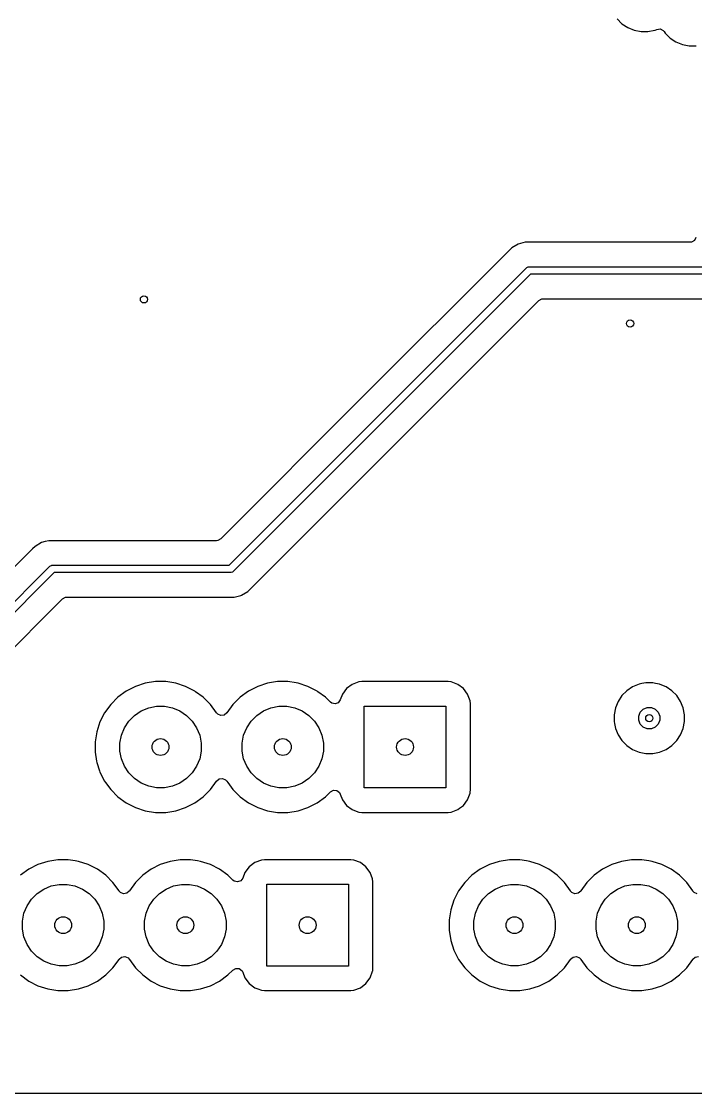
# Model space of a CAD drawing. Extents: x 2.09 to 4.51, y -4.8 to -2.93.
# Drawn here: x 2.963 to 3.514, y -4.803 to -3.926 of the extents above; entities that cross this region are included whole.
import ezdxf

# ---------------------------------------------------------------- set-up
doc = ezdxf.new("R2010")
doc.units = 0
doc.header["$MEASUREMENT"] = 0
doc.layers.add('BLACK', color=7, linetype='CONTINUOUS')

msp = doc.modelspace()

# ---------------------------------------------------------------- linework, layer by layer
at = {"layer": 'BLACK', "linetype": 'CONTINUOUS'}
for p, q in [((3.45001, -3.924), (3.45403, -3.92802)), ((3.45403, -3.92802), (3.45403, -3.92802)), ((3.45403, -3.92802), (3.45403, -3.92802)), ((3.45403, -3.92802), (3.45876, -3.93118)), ((3.45876, -3.93118), (3.46402, -3.93336)), ((3.46402, -3.93336), (3.4696, -3.93447)), ((3.4696, -3.93447), (3.4696, -3.93447)), ((3.4696, -3.93447), (3.47529, -3.93447)), ((3.47529, -3.93447), (3.48086, -3.93336)), ((3.47529, -3.93447), (3.47529, -3.93447)), ((3.48086, -3.93336), (3.48107, -3.93327)), ((3.48107, -3.93327), (3.48253, -3.93267)), ((3.48253, -3.93267), (3.48531, -3.93237)), ((3.48531, -3.93237), (3.48781, -3.93362)), ((3.48781, -3.93362), (3.48855, -3.9345)), ((3.48855, -3.9345), (3.48938, -3.93573)), ((3.48938, -3.93573), (3.48938, -3.93573)), ((3.48938, -3.93573), (3.48938, -3.93573)), ((3.48938, -3.93573), (3.4934, -3.93975)), ((3.4934, -3.93975), (3.4934, -3.93975)), ((3.4934, -3.93975), (3.4934, -3.93975)), ((3.4934, -3.93975), (3.49813, -3.94291)), ((3.49813, -3.94291), (3.50339, -3.94509)), ((3.50339, -3.94509), (3.50897, -3.9462)), ((3.50897, -3.9462), (3.50897, -3.9462)), ((3.50897, -3.9462), (3.51466, -3.9462)), ((3.51455, -4.10286), (3.51325, -4.10533)), ((3.36379, -4.11146), (3.36235, -4.1129)), ((3.36905, -4.10842), (3.36379, -4.11146)), ((3.36379, -4.11146), (3.36379, -4.11146)), ((3.37107, -4.10788), (3.36905, -4.10842)), ((3.37492, -4.10685), (3.37107, -4.10788)), ((3.38099, -4.10685), (3.37492, -4.10685)), ((3.37492, -4.10685), (3.37492, -4.10685)), ((3.38129, -4.10685), (3.38099, -4.10685)), ((3.50968, -4.10685), (3.38129, -4.10685)), ((3.38129, -4.10685), (3.38129, -4.10685)), ((3.51082, -4.10672), (3.50968, -4.10685)), ((3.51325, -4.10533), (3.51082, -4.10672)), ((3.35949, -4.11576), (3.2419, -4.23335)), ((3.36235, -4.1129), (3.35949, -4.11576)), ((3.35949, -4.11576), (3.35949, -4.11576)), ((3.13259, -4.37096), (3.3758, -4.12776)), ((3.3758, -4.12776), (3.37626, -4.12738)), ((3.37626, -4.12738), (3.37736, -4.12693)), ((3.37736, -4.12693), (3.37795, -4.12687)), ((3.37795, -4.12687), (3.54992, -4.12687)), ((3.37922, -4.13297), (3.13602, -4.37617)), ((3.55118, -4.13297), (3.37922, -4.13297)), ((3.15273, -4.38777), (3.38606, -4.15445)), ((3.38606, -4.15445), (3.38851, -4.15311)), ((3.38851, -4.15311), (3.38956, -4.15299)), ((3.38956, -4.15299), (3.52228, -4.15299)), ((3.2419, -4.23335), (3.12575, -4.34949)), ((3.12575, -4.34949), (3.1233, -4.35083)), ((2.97188, -4.3577), (2.96973, -4.35985)), ((2.97402, -4.35555), (2.97188, -4.3577)), ((2.97928, -4.35252), (2.97402, -4.35555)), ((2.97402, -4.35555), (2.97402, -4.35555)), ((2.98229, -4.35171), (2.97928, -4.35252)), ((2.98515, -4.35094), (2.98229, -4.35171)), ((3.12225, -4.35094), (2.98515, -4.35094)), ((3.1233, -4.35083), (3.12225, -4.35094)), ((2.96973, -4.35985), (2.71682, -4.61276)), ((2.96973, -4.35985), (2.96973, -4.35985)), ((2.71824, -4.63965), (2.98603, -4.37186)), ((2.98603, -4.37186), (2.98649, -4.37148)), ((2.98649, -4.37148), (2.98727, -4.37116)), ((2.98649, -4.37148), (2.98649, -4.37148)), ((2.98727, -4.37116), (2.98759, -4.37102)), ((2.98759, -4.37102), (2.98819, -4.37096)), ((2.98759, -4.37102), (2.98759, -4.37102)), ((2.98819, -4.37096), (3.13259, -4.37096)), ((2.98945, -4.37707), (2.72256, -4.64396)), ((3.13386, -4.37707), (2.98945, -4.37707)), ((3.13445, -4.37701), (3.13386, -4.37707)), ((3.13555, -4.37655), (3.13445, -4.37701)), ((3.13602, -4.37617), (3.13555, -4.37655)), ((3.14276, -4.39551), (3.14802, -4.39248)), ((3.14802, -4.39248), (3.15232, -4.38818)), ((3.15232, -4.38818), (3.15273, -4.38777)), ((3.15273, -4.38777), (3.15273, -4.38777)), ((2.89035, -4.50449), (2.99629, -4.39854)), ((2.99629, -4.39854), (2.99875, -4.3972)), ((2.99875, -4.3972), (2.9998, -4.39709)), ((2.9998, -4.39709), (3.13052, -4.39709)), ((3.13052, -4.39709), (3.13052, -4.39709)), ((3.13052, -4.39709), (3.13082, -4.39709)), ((3.13082, -4.39709), (3.1369, -4.39709)), ((3.1369, -4.39709), (3.14219, -4.39567)), ((3.14219, -4.39567), (3.14276, -4.39551)), ((3.05604, -4.47012), (3.04854, -4.47394)), ((3.06405, -4.46752), (3.05604, -4.47012)), ((3.05604, -4.47012), (3.05604, -4.47012)), ((3.07237, -4.4662), (3.06405, -4.46752)), ((3.06405, -4.46752), (3.06405, -4.46752)), ((3.08078, -4.4662), (3.07237, -4.4662)), ((3.08755, -4.46727), (3.08078, -4.4662)), ((3.0891, -4.46752), (3.08755, -4.46727)), ((3.09711, -4.47012), (3.0891, -4.46752)), ((3.0891, -4.46752), (3.0891, -4.46752)), ((3.10461, -4.47394), (3.09711, -4.47012)), ((3.09711, -4.47012), (3.09711, -4.47012)), ((3.09711, -4.47012), (3.09711, -4.47012)), ((3.15604, -4.47012), (3.14854, -4.47394)), ((3.16405, -4.46752), (3.15604, -4.47012)), ((3.15604, -4.47012), (3.15604, -4.47012)), ((3.17237, -4.4662), (3.16405, -4.46752)), ((3.16405, -4.46752), (3.16405, -4.46752)), ((3.18078, -4.4662), (3.17237, -4.4662)), ((3.18755, -4.46727), (3.18078, -4.4662)), ((3.1891, -4.46752), (3.18755, -4.46727)), ((3.19711, -4.47012), (3.1891, -4.46752)), ((3.1891, -4.46752), (3.1891, -4.46752)), ((3.20461, -4.47394), (3.19711, -4.47012)), ((3.19711, -4.47012), (3.19711, -4.47012)), ((3.19711, -4.47012), (3.19711, -4.47012)), ((3.22881, -4.47192), (3.22536, -4.47653)), ((3.23342, -4.46847), (3.22881, -4.47192)), ((3.23881, -4.46646), (3.23342, -4.46847)), ((3.23342, -4.46847), (3.23342, -4.46847)), ((3.24119, -4.4662), (3.23881, -4.46646)), ((3.23881, -4.46646), (3.23881, -4.46646)), ((3.2412, -4.4662), (3.24119, -4.4662)), ((3.31195, -4.4662), (3.2412, -4.4662)), ((3.31434, -4.46646), (3.31195, -4.4662)), ((3.31195, -4.4662), (3.31195, -4.4662)), ((3.31973, -4.46847), (3.31434, -4.46646)), ((3.31434, -4.46646), (3.31434, -4.46646)), ((3.32434, -4.47192), (3.31973, -4.46847)), ((3.31973, -4.46847), (3.31973, -4.46847)), ((3.32779, -4.47653), (3.32434, -4.47192)), ((3.4627, -4.47047), (3.45797, -4.47363)), ((3.46795, -4.46829), (3.4627, -4.47047)), ((3.4702, -4.46785), (3.46795, -4.46829)), ((3.46795, -4.46829), (3.46795, -4.46829)), ((3.46795, -4.46829), (3.46795, -4.46829)), ((3.47353, -4.46719), (3.4702, -4.46785)), ((3.47922, -4.46719), (3.47353, -4.46719)), ((3.47353, -4.46719), (3.47353, -4.46719)), ((3.48144, -4.46763), (3.47922, -4.46719)), ((3.47922, -4.46719), (3.47922, -4.46719)), ((3.4848, -4.46829), (3.48144, -4.46763)), ((3.48921, -4.47012), (3.4848, -4.46829)), ((3.49006, -4.47047), (3.48921, -4.47012)), ((3.49479, -4.47363), (3.49006, -4.47047)), ((3.04173, -4.47889), (3.03578, -4.48484)), ((3.04854, -4.47394), (3.04173, -4.47889)), ((3.04173, -4.47889), (3.04173, -4.47889)), ((3.10525, -4.47441), (3.10461, -4.47394)), ((3.10461, -4.47394), (3.10461, -4.47394)), ((3.10461, -4.47394), (3.10461, -4.47394)), ((3.11142, -4.47889), (3.10525, -4.47441)), ((3.11737, -4.48484), (3.11142, -4.47889)), ((3.11142, -4.47889), (3.11142, -4.47889)), ((3.11142, -4.47889), (3.11142, -4.47889)), ((3.14173, -4.47889), (3.13578, -4.48484)), ((3.14854, -4.47394), (3.14173, -4.47889)), ((3.14173, -4.47889), (3.14173, -4.47889)), ((3.20525, -4.47441), (3.20461, -4.47394)), ((3.20461, -4.47394), (3.20461, -4.47394)), ((3.20461, -4.47394), (3.20461, -4.47394)), ((3.21142, -4.47889), (3.20525, -4.47441)), ((3.21547, -4.48294), (3.21142, -4.47889)), ((3.21142, -4.47889), (3.21142, -4.47889)), ((3.21142, -4.47889), (3.21142, -4.47889)), ((3.22536, -4.47653), (3.22363, -4.48117)), ((3.22536, -4.47653), (3.22536, -4.47653)), ((3.32823, -4.4777), (3.32779, -4.47653)), ((3.32779, -4.47653), (3.32779, -4.47653)), ((3.32779, -4.47653), (3.32779, -4.47653)), ((3.3298, -4.48192), (3.32823, -4.4777)), ((3.45395, -4.47765), (3.45079, -4.48238)), ((3.45797, -4.47363), (3.45395, -4.47765)), ((3.45395, -4.47765), (3.45395, -4.47765)), ((3.45797, -4.47363), (3.45797, -4.47363)), ((3.49881, -4.47765), (3.49479, -4.47363)), ((3.49479, -4.47363), (3.49479, -4.47363)), ((3.50197, -4.48238), (3.49881, -4.47765)), ((3.49881, -4.47765), (3.49881, -4.47765)), ((3.49881, -4.47765), (3.49881, -4.47765)), ((3.03578, -4.48484), (3.03083, -4.49165)), ((3.03578, -4.48484), (3.03578, -4.48484)), ((3.0608, -4.49017), (3.06686, -4.48766)), ((3.06686, -4.48766), (3.07329, -4.48638)), ((3.07329, -4.48638), (3.07985, -4.48638)), ((3.07985, -4.48638), (3.08629, -4.48766)), ((3.08629, -4.48766), (3.09235, -4.49017)), ((3.12232, -4.49165), (3.11737, -4.48484)), ((3.11737, -4.48484), (3.11737, -4.48484)), ((3.11737, -4.48484), (3.11737, -4.48484)), ((3.13578, -4.48484), (3.13083, -4.49165)), ((3.13578, -4.48484), (3.13578, -4.48484)), ((3.1608, -4.49017), (3.16686, -4.48766)), ((3.16686, -4.48766), (3.17329, -4.48638)), ((3.17329, -4.48638), (3.17985, -4.48638)), ((3.17985, -4.48638), (3.18629, -4.48766)), ((3.18629, -4.48766), (3.19235, -4.49017)), ((3.2166, -4.48379), (3.21547, -4.48294)), ((3.21933, -4.48438), (3.2166, -4.48379)), ((3.22195, -4.48341), (3.21933, -4.48438)), ((3.22363, -4.48117), (3.22195, -4.48341)), ((3.24311, -4.55315), (3.24311, -4.48622)), ((3.24311, -4.48622), (3.31004, -4.48622)), ((3.31004, -4.48622), (3.31004, -4.55315)), ((3.33006, -4.48431), (3.3298, -4.48192)), ((3.3298, -4.48192), (3.3298, -4.48192)), ((3.33006, -4.49322), (3.33006, -4.48431)), ((3.33006, -4.48431), (3.33006, -4.48431)), ((3.44861, -4.48764), (3.4475, -4.49322)), ((3.45079, -4.48238), (3.44861, -4.48764)), ((3.46901, -4.49114), (3.47146, -4.4887)), ((3.47146, -4.4887), (3.47465, -4.48737)), ((3.47465, -4.48737), (3.47811, -4.48737)), ((3.47811, -4.48737), (3.4813, -4.4887)), ((3.4813, -4.4887), (3.48374, -4.49114)), ((3.50415, -4.48764), (3.50197, -4.48238)), ((3.50526, -4.49322), (3.50415, -4.48764)), ((3.03083, -4.49165), (3.02701, -4.49915)), ((3.04706, -4.50391), (3.05071, -4.49846)), ((3.05071, -4.49846), (3.05535, -4.49382)), ((3.05535, -4.49382), (3.0608, -4.49017)), ((3.09235, -4.49017), (3.0978, -4.49382)), ((3.0978, -4.49382), (3.10244, -4.49846)), ((3.10244, -4.49846), (3.10609, -4.50391)), ((3.12235, -4.4917), (3.12232, -4.49165)), ((3.12232, -4.49165), (3.12232, -4.49165)), ((3.12238, -4.49173), (3.12235, -4.4917)), ((3.12243, -4.49181), (3.12238, -4.49173)), ((3.12244, -4.49181), (3.12243, -4.49181)), ((3.12341, -4.49292), (3.12244, -4.49181)), ((3.12597, -4.49403), (3.12341, -4.49292)), ((3.12873, -4.49357), (3.12597, -4.49403)), ((3.1307, -4.4918), (3.12873, -4.49357)), ((3.13072, -4.49181), (3.1307, -4.4918)), ((3.13079, -4.49171), (3.13072, -4.49181)), ((3.1308, -4.4917), (3.13079, -4.49171)), ((3.13083, -4.49165), (3.1308, -4.4917)), ((3.14706, -4.50391), (3.15071, -4.49846)), ((3.15071, -4.49846), (3.15535, -4.49382)), ((3.15535, -4.49382), (3.1608, -4.49017)), ((3.19235, -4.49017), (3.1978, -4.49382)), ((3.1978, -4.49382), (3.20244, -4.49846)), ((3.20244, -4.49846), (3.20609, -4.50391)), ((3.33006, -4.53253), (3.33006, -4.49322)), ((3.4475, -4.49322), (3.4475, -4.49891)), ((3.46769, -4.49433), (3.46901, -4.49114)), ((3.46769, -4.49779), (3.46769, -4.49433)), ((3.46901, -4.50098), (3.46769, -4.49779)), ((3.48374, -4.49114), (3.48507, -4.49433)), ((3.48507, -4.49779), (3.48374, -4.50098)), ((3.48507, -4.49433), (3.48507, -4.49779)), ((3.50526, -4.49891), (3.50526, -4.49322)), ((3.02441, -4.50716), (3.02309, -4.51548)), ((3.02701, -4.49915), (3.02441, -4.50716)), ((3.02441, -4.50716), (3.02441, -4.50716)), ((3.02441, -4.50716), (3.02441, -4.50716)), ((3.02701, -4.49915), (3.02701, -4.49915)), ((3.04455, -4.50997), (3.04706, -4.50391)), ((3.10609, -4.50391), (3.1086, -4.50997)), ((3.14455, -4.50997), (3.14706, -4.50391)), ((3.20609, -4.50391), (3.2086, -4.50997)), ((3.4475, -4.49891), (3.44781, -4.50049)), ((3.44781, -4.50049), (3.44861, -4.50449)), ((3.44861, -4.50449), (3.44861, -4.50449)), ((3.44861, -4.50449), (3.45079, -4.50974)), ((3.47146, -4.50343), (3.46901, -4.50098)), ((3.47465, -4.50475), (3.47146, -4.50343)), ((3.47811, -4.50475), (3.47465, -4.50475)), ((3.4813, -4.50343), (3.47811, -4.50475)), ((3.48374, -4.50098), (3.4813, -4.50343)), ((3.50197, -4.50974), (3.50415, -4.50449)), ((3.50415, -4.50449), (3.50526, -4.49891)), ((3.02309, -4.51548), (3.02309, -4.52389)), ((3.04327, -4.5164), (3.04455, -4.50997)), ((3.1086, -4.50997), (3.10988, -4.5164)), ((3.14327, -4.5164), (3.14455, -4.50997)), ((3.2086, -4.50997), (3.20988, -4.5164)), ((3.45079, -4.50974), (3.45395, -4.51447)), ((3.45395, -4.51447), (3.45395, -4.51447)), ((3.45395, -4.51447), (3.45797, -4.51849)), ((3.49479, -4.51849), (3.49881, -4.51447)), ((3.49881, -4.51447), (3.50197, -4.50974)), ((3.02309, -4.52389), (3.02428, -4.53138)), ((3.04327, -4.52297), (3.04327, -4.5164)), ((3.04455, -4.5294), (3.04327, -4.52297)), ((3.10988, -4.52297), (3.1086, -4.5294)), ((3.10988, -4.5164), (3.10988, -4.52297)), ((3.14327, -4.52297), (3.14327, -4.5164)), ((3.14455, -4.5294), (3.14327, -4.52297)), ((3.20988, -4.52297), (3.2086, -4.5294)), ((3.20988, -4.5164), (3.20988, -4.52297)), ((3.45797, -4.51849), (3.45797, -4.51849)), ((3.45797, -4.51849), (3.45797, -4.51849)), ((3.45797, -4.51849), (3.4627, -4.52165)), ((3.4627, -4.52165), (3.46795, -4.52383)), ((3.46795, -4.52383), (3.47353, -4.52494)), ((3.47353, -4.52494), (3.47353, -4.52494)), ((3.47353, -4.52494), (3.47922, -4.52494)), ((3.47922, -4.52494), (3.4848, -4.52383)), ((3.47922, -4.52494), (3.47922, -4.52494)), ((3.4848, -4.52383), (3.49006, -4.52165)), ((3.49006, -4.52165), (3.49479, -4.51849)), ((3.02428, -4.53138), (3.02441, -4.53221)), ((3.02441, -4.53221), (3.02667, -4.53916)), ((3.04706, -4.53546), (3.04455, -4.5294)), ((3.1086, -4.5294), (3.10609, -4.53546)), ((3.14706, -4.53546), (3.14455, -4.5294)), ((3.2086, -4.5294), (3.20609, -4.53546)), ((3.33006, -4.55506), (3.33006, -4.53253)), ((3.02667, -4.53916), (3.02701, -4.54022)), ((3.02701, -4.54022), (3.03083, -4.54772)), ((3.05071, -4.54091), (3.04706, -4.53546)), ((3.05535, -4.54555), (3.05071, -4.54091)), ((3.10244, -4.54091), (3.0978, -4.54555)), ((3.10609, -4.53546), (3.10244, -4.54091)), ((3.15071, -4.54091), (3.14706, -4.53546)), ((3.15535, -4.54555), (3.15071, -4.54091)), ((3.20244, -4.54091), (3.1978, -4.54555)), ((3.20609, -4.53546), (3.20244, -4.54091)), ((3.03083, -4.54772), (3.03083, -4.54772)), ((3.03083, -4.54772), (3.03155, -4.54871)), ((3.03155, -4.54871), (3.03578, -4.55453)), ((3.0608, -4.5492), (3.05535, -4.54555)), ((3.06686, -4.55171), (3.0608, -4.5492)), ((3.09235, -4.5492), (3.08629, -4.55171)), ((3.0978, -4.54555), (3.09235, -4.5492)), ((3.11737, -4.55453), (3.12232, -4.54772)), ((3.12232, -4.54772), (3.12234, -4.54767)), ((3.12232, -4.54772), (3.12232, -4.54772)), ((3.12234, -4.54767), (3.12236, -4.54766)), ((3.12236, -4.54766), (3.12243, -4.54756)), ((3.12243, -4.54756), (3.12245, -4.54757)), ((3.12245, -4.54757), (3.12442, -4.5458)), ((3.12442, -4.5458), (3.12717, -4.54534)), ((3.12717, -4.54534), (3.12974, -4.54645)), ((3.12974, -4.54645), (3.13071, -4.54756)), ((3.13071, -4.54756), (3.13072, -4.54756)), ((3.13072, -4.54756), (3.13077, -4.54764)), ((3.13077, -4.54764), (3.1308, -4.54767)), ((3.1308, -4.54767), (3.13083, -4.54772)), ((3.13083, -4.54772), (3.13155, -4.54871)), ((3.13155, -4.54871), (3.13578, -4.55453)), ((3.1608, -4.5492), (3.15535, -4.54555)), ((3.16686, -4.55171), (3.1608, -4.5492)), ((3.19235, -4.5492), (3.18629, -4.55171)), ((3.1978, -4.54555), (3.19235, -4.5492)), ((3.03578, -4.55453), (3.03578, -4.55453)), ((3.03578, -4.55453), (3.03578, -4.55453)), ((3.03578, -4.55453), (3.04173, -4.56048)), ((3.07329, -4.55299), (3.06686, -4.55171)), ((3.07985, -4.55299), (3.07329, -4.55299)), ((3.08629, -4.55171), (3.07985, -4.55299)), ((3.11142, -4.56048), (3.11737, -4.55453)), ((3.13578, -4.55453), (3.13578, -4.55453)), ((3.13578, -4.55453), (3.13578, -4.55453)), ((3.13578, -4.55453), (3.14173, -4.56048)), ((3.17329, -4.55299), (3.16686, -4.55171)), ((3.17985, -4.55299), (3.17329, -4.55299)), ((3.18629, -4.55171), (3.17985, -4.55299)), ((3.21142, -4.56048), (3.21547, -4.55643)), ((3.21547, -4.55643), (3.21792, -4.55509)), ((3.21792, -4.55509), (3.22071, -4.55529)), ((3.22071, -4.55529), (3.22295, -4.55696)), ((3.22295, -4.55696), (3.22363, -4.5582)), ((3.22363, -4.5582), (3.22536, -4.56284)), ((3.31004, -4.55315), (3.24311, -4.55315)), ((3.32779, -4.56284), (3.3298, -4.55745)), ((3.3298, -4.55745), (3.32991, -4.55643)), ((3.32991, -4.55643), (3.33006, -4.55506)), ((3.33006, -4.55506), (3.33006, -4.55506)), ((3.04173, -4.56048), (3.04173, -4.56048)), ((3.04173, -4.56048), (3.04173, -4.56048)), ((3.04173, -4.56048), (3.04854, -4.56543)), ((3.04854, -4.56543), (3.05604, -4.56925)), ((3.09711, -4.56925), (3.10461, -4.56543)), ((3.10461, -4.56543), (3.11142, -4.56048)), ((3.14173, -4.56048), (3.14173, -4.56048)), ((3.14173, -4.56048), (3.14173, -4.56048)), ((3.14173, -4.56048), (3.14854, -4.56543)), ((3.14854, -4.56543), (3.15604, -4.56925)), ((3.19711, -4.56925), (3.20461, -4.56543)), ((3.20461, -4.56543), (3.21142, -4.56048)), ((3.22536, -4.56284), (3.22536, -4.56284)), ((3.22536, -4.56284), (3.22881, -4.56745)), ((3.22881, -4.56745), (3.23342, -4.5709)), ((3.32117, -4.56983), (3.32434, -4.56745)), ((3.32434, -4.56745), (3.32779, -4.56284)), ((3.32779, -4.56284), (3.32779, -4.56284)), ((3.32779, -4.56284), (3.32779, -4.56284)), ((3.05604, -4.56925), (3.06405, -4.57185)), ((3.06405, -4.57185), (3.06405, -4.57185)), ((3.06405, -4.57185), (3.06405, -4.57185)), ((3.06405, -4.57185), (3.07237, -4.57317)), ((3.07237, -4.57317), (3.07237, -4.57317)), ((3.07237, -4.57317), (3.08078, -4.57317)), ((3.08078, -4.57317), (3.0891, -4.57185)), ((3.08078, -4.57317), (3.08078, -4.57317)), ((3.0891, -4.57185), (3.09711, -4.56925)), ((3.15604, -4.56925), (3.16405, -4.57185)), ((3.16405, -4.57185), (3.16405, -4.57185)), ((3.16405, -4.57185), (3.16405, -4.57185)), ((3.16405, -4.57185), (3.17237, -4.57317)), ((3.17237, -4.57317), (3.17237, -4.57317)), ((3.17237, -4.57317), (3.18078, -4.57317)), ((3.18078, -4.57317), (3.1891, -4.57185)), ((3.18078, -4.57317), (3.18078, -4.57317)), ((3.1891, -4.57185), (3.19711, -4.56925)), ((3.23342, -4.5709), (3.23342, -4.5709)), ((3.23342, -4.5709), (3.23342, -4.5709)), ((3.23342, -4.5709), (3.23534, -4.57162)), ((3.23534, -4.57162), (3.23881, -4.57291)), ((3.23881, -4.57291), (3.23881, -4.57291)), ((3.23881, -4.57291), (3.24119, -4.57317)), ((3.24119, -4.57317), (3.2412, -4.57317)), ((3.2412, -4.57317), (3.2412, -4.57317)), ((3.2412, -4.57317), (3.2412, -4.57317)), ((3.2412, -4.57317), (3.31195, -4.57317)), ((3.31195, -4.57317), (3.31434, -4.57291)), ((3.31195, -4.57317), (3.31195, -4.57317)), ((3.31195, -4.57317), (3.31195, -4.57317)), ((3.31195, -4.57317), (3.31195, -4.57317)), ((3.31434, -4.57291), (3.31973, -4.5709)), ((3.31434, -4.57291), (3.31434, -4.57291)), ((3.31434, -4.57291), (3.31434, -4.57291)), ((3.31973, -4.5709), (3.32117, -4.56983)), ((2.99264, -4.61187), (2.98433, -4.61319)), ((3.00106, -4.61187), (2.99264, -4.61187)), ((3.00667, -4.61276), (3.00106, -4.61187)), ((3.09264, -4.61187), (3.08433, -4.61319)), ((3.10106, -4.61187), (3.09264, -4.61187)), ((3.10667, -4.61276), (3.10106, -4.61187)), ((3.15909, -4.61213), (3.15369, -4.61414)), ((3.16147, -4.61187), (3.15909, -4.61213)), ((3.15909, -4.61213), (3.15909, -4.61213)), ((3.23223, -4.61187), (3.16147, -4.61187)), ((3.16147, -4.61187), (3.16147, -4.61187)), ((3.23461, -4.61213), (3.23223, -4.61187)), ((3.23223, -4.61187), (3.23223, -4.61187)), ((3.24001, -4.61414), (3.23461, -4.61213)), ((3.23461, -4.61213), (3.23461, -4.61213)), ((3.36193, -4.61187), (3.35362, -4.61319)), ((3.37035, -4.61187), (3.36193, -4.61187)), ((3.37596, -4.61276), (3.37035, -4.61187)), ((3.46193, -4.61187), (3.45362, -4.61319)), ((3.47035, -4.61187), (3.46193, -4.61187)), ((3.47596, -4.61276), (3.47035, -4.61187)), ((2.96882, -4.61961), (2.96201, -4.62456)), ((2.97632, -4.61579), (2.96882, -4.61961)), ((2.98433, -4.61319), (2.97632, -4.61579)), ((2.97632, -4.61579), (2.97632, -4.61579)), ((2.98433, -4.61319), (2.98433, -4.61319)), ((3.00937, -4.61319), (3.00667, -4.61276)), ((3.01738, -4.61579), (3.00937, -4.61319)), ((3.00937, -4.61319), (3.00937, -4.61319)), ((3.02488, -4.61961), (3.01738, -4.61579)), ((3.01738, -4.61579), (3.01738, -4.61579)), ((3.01738, -4.61579), (3.01738, -4.61579)), ((3.03169, -4.62456), (3.02488, -4.61961)), ((3.06882, -4.61961), (3.06201, -4.62456)), ((3.07632, -4.61579), (3.06882, -4.61961)), ((3.08433, -4.61319), (3.07632, -4.61579)), ((3.07632, -4.61579), (3.07632, -4.61579)), ((3.08433, -4.61319), (3.08433, -4.61319)), ((3.10937, -4.61319), (3.10667, -4.61276)), ((3.11738, -4.61579), (3.10937, -4.61319)), ((3.10937, -4.61319), (3.10937, -4.61319)), ((3.12488, -4.61961), (3.11738, -4.61579)), ((3.11738, -4.61579), (3.11738, -4.61579)), ((3.11738, -4.61579), (3.11738, -4.61579)), ((3.13169, -4.62456), (3.12488, -4.61961)), ((3.14908, -4.61759), (3.14563, -4.6222)), ((3.15369, -4.61414), (3.14908, -4.61759)), ((3.15369, -4.61414), (3.15369, -4.61414)), ((3.24462, -4.61759), (3.24001, -4.61414)), ((3.24001, -4.61414), (3.24001, -4.61414)), ((3.24807, -4.6222), (3.24462, -4.61759)), ((3.33811, -4.61961), (3.3313, -4.62456)), ((3.34561, -4.61579), (3.33811, -4.61961)), ((3.35362, -4.61319), (3.34561, -4.61579)), ((3.34561, -4.61579), (3.34561, -4.61579)), ((3.35362, -4.61319), (3.35362, -4.61319)), ((3.37867, -4.61319), (3.37596, -4.61276)), ((3.38667, -4.61579), (3.37867, -4.61319)), ((3.37867, -4.61319), (3.37867, -4.61319)), ((3.39417, -4.61961), (3.38667, -4.61579)), ((3.38667, -4.61579), (3.38667, -4.61579)), ((3.38667, -4.61579), (3.38667, -4.61579)), ((3.40098, -4.62456), (3.39417, -4.61961)), ((3.43811, -4.61961), (3.4313, -4.62456)), ((3.44561, -4.61579), (3.43811, -4.61961)), ((3.45362, -4.61319), (3.44561, -4.61579)), ((3.44561, -4.61579), (3.44561, -4.61579)), ((3.45362, -4.61319), (3.45362, -4.61319)), ((3.47867, -4.61319), (3.47596, -4.61276)), ((3.48667, -4.61579), (3.47867, -4.61319)), ((3.47867, -4.61319), (3.47867, -4.61319)), ((3.49417, -4.61961), (3.48667, -4.61579)), ((3.48667, -4.61579), (3.48667, -4.61579)), ((3.48667, -4.61579), (3.48667, -4.61579)), ((3.50098, -4.62456), (3.49417, -4.61961)), ((3.03765, -4.63051), (3.03169, -4.62456)), ((3.03169, -4.62456), (3.03169, -4.62456)), ((3.03169, -4.62456), (3.03169, -4.62456)), ((3.06201, -4.62456), (3.05605, -4.63051)), ((3.06201, -4.62456), (3.06201, -4.62456)), ((3.13575, -4.62861), (3.13169, -4.62456)), ((3.13169, -4.62456), (3.13169, -4.62456)), ((3.13169, -4.62456), (3.13169, -4.62456)), ((3.13688, -4.62946), (3.13575, -4.62861)), ((3.13961, -4.63005), (3.13688, -4.62946)), ((3.14223, -4.62908), (3.13961, -4.63005)), ((3.1439, -4.62684), (3.14223, -4.62908)), ((3.14563, -4.6222), (3.1439, -4.62684)), ((3.14563, -4.6222), (3.14563, -4.6222)), ((3.24807, -4.62221), (3.24807, -4.6222)), ((3.24807, -4.6222), (3.24807, -4.6222)), ((3.24807, -4.6222), (3.24807, -4.6222)), ((3.25008, -4.62759), (3.24807, -4.62221)), ((3.25033, -4.62997), (3.25008, -4.62759)), ((3.25008, -4.62759), (3.25008, -4.62759)), ((3.25033, -4.62998), (3.25033, -4.62997)), ((3.25033, -4.66115), (3.25033, -4.62998)), ((3.3313, -4.62456), (3.32535, -4.63051)), ((3.3313, -4.62456), (3.3313, -4.62456)), ((3.40694, -4.63051), (3.40098, -4.62456)), ((3.40098, -4.62456), (3.40098, -4.62456)), ((3.40098, -4.62456), (3.40098, -4.62456)), ((3.4313, -4.62456), (3.42535, -4.63051)), ((3.4313, -4.62456), (3.4313, -4.62456)), ((3.50694, -4.63051), (3.50098, -4.62456)), ((3.50098, -4.62456), (3.50098, -4.62456)), ((3.50098, -4.62456), (3.50098, -4.62456)), ((2.97562, -4.63949), (2.98108, -4.63584)), ((2.98108, -4.63584), (2.98714, -4.63333)), ((2.98714, -4.63333), (2.99357, -4.63205)), ((2.99357, -4.63205), (3.00013, -4.63205)), ((3.00013, -4.63205), (3.00656, -4.63333)), ((3.00656, -4.63333), (3.01263, -4.63584)), ((3.01263, -4.63584), (3.01808, -4.63949)), ((3.04259, -4.63732), (3.03765, -4.63051)), ((3.03765, -4.63051), (3.03765, -4.63051)), ((3.03765, -4.63051), (3.03765, -4.63051)), ((3.04262, -4.63737), (3.04259, -4.63732)), ((3.04259, -4.63732), (3.04259, -4.63732)), ((3.04265, -4.6374), (3.04262, -4.63737)), ((3.04271, -4.63748), (3.04265, -4.6374)), ((3.04272, -4.63748), (3.04271, -4.63748)), ((3.04368, -4.63859), (3.04272, -4.63748)), ((3.04625, -4.6397), (3.04368, -4.63859)), ((3.05097, -4.63746), (3.04901, -4.63924)), ((3.05099, -4.63748), (3.05097, -4.63746)), ((3.05107, -4.63738), (3.05099, -4.63748)), ((3.05108, -4.63737), (3.05107, -4.63738)), ((3.05111, -4.63732), (3.05108, -4.63737)), ((3.05605, -4.63051), (3.05111, -4.63732)), ((3.05605, -4.63051), (3.05605, -4.63051)), ((3.07562, -4.63949), (3.08108, -4.63584)), ((3.08108, -4.63584), (3.08714, -4.63333)), ((3.08714, -4.63333), (3.09357, -4.63205)), ((3.09357, -4.63205), (3.10013, -4.63205)), ((3.10013, -4.63205), (3.10656, -4.63333)), ((3.10656, -4.63333), (3.11263, -4.63584)), ((3.11263, -4.63584), (3.11808, -4.63949)), ((3.16339, -4.69882), (3.16339, -4.63189)), ((3.16339, -4.63189), (3.23031, -4.63189)), ((3.23031, -4.63189), (3.23031, -4.69882)), ((3.3204, -4.63732), (3.31658, -4.64482)), ((3.32535, -4.63051), (3.3204, -4.63732)), ((3.32535, -4.63051), (3.32535, -4.63051)), ((3.34491, -4.63949), (3.35037, -4.63584)), ((3.35037, -4.63584), (3.35643, -4.63333)), ((3.35643, -4.63333), (3.36286, -4.63205)), ((3.36286, -4.63205), (3.36942, -4.63205)), ((3.36942, -4.63205), (3.37586, -4.63333)), ((3.37586, -4.63333), (3.38192, -4.63584)), ((3.38192, -4.63584), (3.38737, -4.63949)), ((3.41189, -4.63732), (3.40694, -4.63051)), ((3.40694, -4.63051), (3.40694, -4.63051)), ((3.40694, -4.63051), (3.40694, -4.63051)), ((3.41191, -4.63737), (3.41189, -4.63732)), ((3.41189, -4.63732), (3.41189, -4.63732)), ((3.41194, -4.6374), (3.41191, -4.63737)), ((3.412, -4.63748), (3.41194, -4.6374)), ((3.41201, -4.63748), (3.412, -4.63748)), ((3.41297, -4.63859), (3.41201, -4.63748)), ((3.41554, -4.6397), (3.41297, -4.63859)), ((3.42026, -4.63746), (3.4183, -4.63924)), ((3.42028, -4.63748), (3.42026, -4.63746)), ((3.42036, -4.63738), (3.42028, -4.63748)), ((3.42037, -4.63737), (3.42036, -4.63738)), ((3.4204, -4.63732), (3.42037, -4.63737)), ((3.42535, -4.63051), (3.4204, -4.63732)), ((3.42535, -4.63051), (3.42535, -4.63051)), ((3.44491, -4.63949), (3.45037, -4.63584)), ((3.45037, -4.63584), (3.45643, -4.63333)), ((3.45643, -4.63333), (3.46286, -4.63205)), ((3.46286, -4.63205), (3.46942, -4.63205)), ((3.46942, -4.63205), (3.47586, -4.63333)), ((3.47586, -4.63333), (3.48192, -4.63584)), ((3.48192, -4.63584), (3.48737, -4.63949)), ((3.51189, -4.63732), (3.50694, -4.63051)), ((3.50694, -4.63051), (3.50694, -4.63051)), ((3.50694, -4.63051), (3.50694, -4.63051)), ((3.51191, -4.63737), (3.51189, -4.63732)), ((3.51189, -4.63732), (3.51189, -4.63732)), ((3.51194, -4.6374), (3.51191, -4.63737)), ((3.512, -4.63748), (3.51194, -4.6374)), ((3.51201, -4.63748), (3.512, -4.63748)), ((3.51297, -4.63859), (3.51201, -4.63748)), ((3.51554, -4.6397), (3.51297, -4.63859)), ((2.96734, -4.64958), (2.97098, -4.64412)), ((2.97098, -4.64412), (2.97562, -4.63949)), ((3.01808, -4.63949), (3.02272, -4.64412)), ((3.02272, -4.64412), (3.02636, -4.64958)), ((3.04901, -4.63924), (3.04625, -4.6397)), ((3.06734, -4.64958), (3.07098, -4.64412)), ((3.07098, -4.64412), (3.07562, -4.63949)), ((3.11808, -4.63949), (3.12272, -4.64412)), ((3.12272, -4.64412), (3.12636, -4.64958)), ((3.31658, -4.64482), (3.31397, -4.65283)), ((3.31658, -4.64482), (3.31658, -4.64482)), ((3.33663, -4.64958), (3.34027, -4.64412)), ((3.34027, -4.64412), (3.34491, -4.63949)), ((3.38737, -4.63949), (3.39201, -4.64412)), ((3.39201, -4.64412), (3.39565, -4.64958)), ((3.4183, -4.63924), (3.41554, -4.6397)), ((3.43663, -4.64958), (3.44027, -4.64412)), ((3.44027, -4.64412), (3.44491, -4.63949)), ((3.48737, -4.63949), (3.49201, -4.64412)), ((3.49201, -4.64412), (3.49565, -4.64958)), ((2.96355, -4.66207), (2.96483, -4.65564)), ((2.96483, -4.65564), (2.96734, -4.64958)), ((3.02636, -4.64958), (3.02887, -4.65564)), ((3.02887, -4.65564), (3.03015, -4.66207)), ((3.06355, -4.66207), (3.06483, -4.65564)), ((3.06483, -4.65564), (3.06734, -4.64958)), ((3.12636, -4.64958), (3.12887, -4.65564)), ((3.12887, -4.65564), (3.13015, -4.66207)), ((3.31397, -4.65283), (3.31266, -4.66115)), ((3.31397, -4.65283), (3.31397, -4.65283)), ((3.31397, -4.65283), (3.31397, -4.65283)), ((3.33284, -4.66207), (3.33412, -4.65564)), ((3.33412, -4.65564), (3.33663, -4.64958)), ((3.39565, -4.64958), (3.39817, -4.65564)), ((3.39817, -4.65564), (3.39945, -4.66207)), ((3.43284, -4.66207), (3.43412, -4.65564)), ((3.43412, -4.65564), (3.43663, -4.64958)), ((3.49565, -4.64958), (3.49817, -4.65564)), ((3.49817, -4.65564), (3.49945, -4.66207)), ((2.96355, -4.66863), (2.96355, -4.66207)), ((3.03015, -4.66207), (3.03015, -4.66863)), ((3.06355, -4.66863), (3.06355, -4.66207)), ((3.13015, -4.66207), (3.13015, -4.66863)), ((3.25033, -4.70073), (3.25033, -4.66115)), ((3.31266, -4.66115), (3.31266, -4.66956)), ((3.33284, -4.66863), (3.33284, -4.66207)), ((3.39945, -4.66207), (3.39945, -4.66863)), ((3.43284, -4.66863), (3.43284, -4.66207)), ((3.49945, -4.66207), (3.49945, -4.66863)), ((2.96483, -4.67507), (2.96355, -4.66863)), ((3.03015, -4.66863), (3.02887, -4.67507)), ((3.06483, -4.67507), (3.06355, -4.66863)), ((3.13015, -4.66863), (3.12887, -4.67507)), ((3.31266, -4.66956), (3.31397, -4.67788)), ((3.33412, -4.67507), (3.33284, -4.66863)), ((3.39945, -4.66863), (3.39817, -4.67507)), ((3.43412, -4.67507), (3.43284, -4.66863)), ((3.49945, -4.66863), (3.49817, -4.67507)), ((2.96734, -4.68113), (2.96483, -4.67507)), ((2.97098, -4.68658), (2.96734, -4.68113)), ((3.02636, -4.68113), (3.02272, -4.68658)), ((3.02887, -4.67507), (3.02636, -4.68113)), ((3.06734, -4.68113), (3.06483, -4.67507)), ((3.07098, -4.68658), (3.06734, -4.68113)), ((3.12636, -4.68113), (3.12272, -4.68658)), ((3.12887, -4.67507), (3.12636, -4.68113)), ((3.31397, -4.67788), (3.31397, -4.67788)), ((3.31397, -4.67788), (3.31658, -4.68588)), ((3.33663, -4.68113), (3.33412, -4.67507)), ((3.34027, -4.68658), (3.33663, -4.68113)), ((3.39565, -4.68113), (3.39201, -4.68658)), ((3.39817, -4.67507), (3.39565, -4.68113)), ((3.43663, -4.68113), (3.43412, -4.67507)), ((3.44027, -4.68658), (3.43663, -4.68113)), ((3.49565, -4.68113), (3.49201, -4.68658)), ((3.49817, -4.67507), (3.49565, -4.68113)), ((2.97562, -4.69122), (2.97098, -4.68658)), ((2.98108, -4.69487), (2.97562, -4.69122)), ((3.01808, -4.69122), (3.01263, -4.69487)), ((3.02272, -4.68658), (3.01808, -4.69122)), ((3.04273, -4.69324), (3.04469, -4.69147)), ((3.04469, -4.69147), (3.04745, -4.69101)), ((3.04745, -4.69101), (3.05002, -4.69212)), ((3.07562, -4.69122), (3.07098, -4.68658)), ((3.08108, -4.69487), (3.07562, -4.69122)), ((3.11808, -4.69122), (3.11263, -4.69487)), ((3.12272, -4.68658), (3.11808, -4.69122)), ((3.31658, -4.68588), (3.31658, -4.68589)), ((3.31658, -4.68589), (3.3204, -4.69339)), ((3.34491, -4.69122), (3.34027, -4.68658)), ((3.35037, -4.69487), (3.34491, -4.69122)), ((3.38737, -4.69122), (3.38192, -4.69487)), ((3.39201, -4.68658), (3.38737, -4.69122)), ((3.41202, -4.69324), (3.41398, -4.69147)), ((3.41398, -4.69147), (3.41674, -4.69101)), ((3.41674, -4.69101), (3.41931, -4.69212)), ((3.44491, -4.69122), (3.44027, -4.68658)), ((3.45037, -4.69487), (3.44491, -4.69122)), ((3.48737, -4.69122), (3.48192, -4.69487)), ((3.49201, -4.68658), (3.48737, -4.69122)), ((3.51202, -4.69324), (3.51398, -4.69147)), ((3.51398, -4.69147), (3.51674, -4.69101)), ((2.98714, -4.69738), (2.98108, -4.69487)), ((2.99357, -4.69866), (2.98714, -4.69738)), ((3.00013, -4.69866), (2.99357, -4.69866)), ((3.00656, -4.69738), (3.00013, -4.69866)), ((3.01263, -4.69487), (3.00656, -4.69738)), ((3.03169, -4.70615), (3.03765, -4.7002)), ((3.03765, -4.7002), (3.04259, -4.69339)), ((3.04259, -4.69339), (3.04262, -4.69334)), ((3.04259, -4.69339), (3.04259, -4.69339)), ((3.04262, -4.69334), (3.04263, -4.69333)), ((3.04263, -4.69333), (3.04271, -4.69323)), ((3.04271, -4.69323), (3.04273, -4.69324)), ((3.05002, -4.69212), (3.05099, -4.69323)), ((3.05099, -4.69323), (3.05099, -4.69323)), ((3.05099, -4.69323), (3.05105, -4.69331)), ((3.05105, -4.69331), (3.05108, -4.69334)), ((3.05108, -4.69334), (3.05111, -4.69339)), ((3.05111, -4.69339), (3.05111, -4.69339)), ((3.05111, -4.69339), (3.05605, -4.7002)), ((3.05605, -4.7002), (3.05605, -4.7002)), ((3.05605, -4.7002), (3.05605, -4.7002)), ((3.05605, -4.7002), (3.06201, -4.70615)), ((3.08714, -4.69738), (3.08108, -4.69487)), ((3.09357, -4.69866), (3.08714, -4.69738)), ((3.10013, -4.69866), (3.09357, -4.69866)), ((3.10656, -4.69738), (3.10013, -4.69866)), ((3.11263, -4.69487), (3.10656, -4.69738)), ((3.23031, -4.69882), (3.16339, -4.69882)), ((3.3204, -4.69339), (3.32535, -4.7002)), ((3.32535, -4.7002), (3.32535, -4.7002)), ((3.32535, -4.7002), (3.32535, -4.7002)), ((3.32535, -4.7002), (3.3313, -4.70615)), ((3.35643, -4.69738), (3.35037, -4.69487)), ((3.36286, -4.69866), (3.35643, -4.69738)), ((3.36942, -4.69866), (3.36286, -4.69866)), ((3.37586, -4.69738), (3.36942, -4.69866)), ((3.38192, -4.69487), (3.37586, -4.69738)), ((3.40098, -4.70615), (3.40694, -4.7002)), ((3.40694, -4.7002), (3.41189, -4.69339)), ((3.41189, -4.69339), (3.41191, -4.69334)), ((3.41189, -4.69339), (3.41189, -4.69339)), ((3.41191, -4.69334), (3.41193, -4.69333)), ((3.41193, -4.69333), (3.412, -4.69323)), ((3.412, -4.69323), (3.41202, -4.69324)), ((3.41931, -4.69212), (3.42028, -4.69323)), ((3.42028, -4.69323), (3.42028, -4.69323)), ((3.42028, -4.69323), (3.42034, -4.69331)), ((3.42034, -4.69331), (3.42037, -4.69334)), ((3.42037, -4.69334), (3.4204, -4.69339)), ((3.4204, -4.69339), (3.4204, -4.69339)), ((3.4204, -4.69339), (3.42535, -4.7002)), ((3.42535, -4.7002), (3.42535, -4.7002)), ((3.42535, -4.7002), (3.42535, -4.7002)), ((3.42535, -4.7002), (3.4313, -4.70615)), ((3.45643, -4.69738), (3.45037, -4.69487)), ((3.46286, -4.69866), (3.45643, -4.69738)), ((3.46942, -4.69866), (3.46286, -4.69866)), ((3.47586, -4.69738), (3.46942, -4.69866)), ((3.48192, -4.69487), (3.47586, -4.69738)), ((3.50098, -4.70615), (3.50694, -4.7002)), ((3.50694, -4.7002), (3.51189, -4.69339)), ((3.51189, -4.69339), (3.51191, -4.69334)), ((3.51189, -4.69339), (3.51189, -4.69339)), ((3.51191, -4.69334), (3.51193, -4.69333)), ((3.51193, -4.69333), (3.512, -4.69323)), ((3.512, -4.69323), (3.51202, -4.69324)), ((2.96201, -4.70615), (2.96882, -4.7111)), ((3.02488, -4.7111), (3.03169, -4.70615)), ((3.06201, -4.70615), (3.06201, -4.70615)), ((3.06201, -4.70615), (3.06201, -4.70615)), ((3.06201, -4.70615), (3.06882, -4.7111)), ((3.12488, -4.7111), (3.13169, -4.70615)), ((3.13169, -4.70615), (3.13575, -4.7021)), ((3.13575, -4.7021), (3.1382, -4.70076)), ((3.1382, -4.70076), (3.14099, -4.70096)), ((3.14099, -4.70096), (3.14323, -4.70263)), ((3.14323, -4.70263), (3.1439, -4.70387)), ((3.1439, -4.70387), (3.14563, -4.70851)), ((3.14563, -4.70851), (3.14563, -4.70851)), ((3.14563, -4.70851), (3.14908, -4.71312)), ((3.24462, -4.71312), (3.24807, -4.70851)), ((3.24807, -4.70851), (3.25008, -4.70312)), ((3.24807, -4.70851), (3.24807, -4.70851)), ((3.24807, -4.70851), (3.24807, -4.70851)), ((3.25008, -4.70312), (3.25013, -4.70262)), ((3.25013, -4.70262), (3.25033, -4.70073)), ((3.25033, -4.70073), (3.25033, -4.70073)), ((3.3313, -4.70615), (3.3313, -4.70615)), ((3.3313, -4.70615), (3.3313, -4.70615)), ((3.3313, -4.70615), (3.33811, -4.7111)), ((3.39417, -4.7111), (3.40098, -4.70615)), ((3.4313, -4.70615), (3.4313, -4.70615)), ((3.4313, -4.70615), (3.4313, -4.70615)), ((3.4313, -4.70615), (3.43811, -4.7111)), ((3.49417, -4.7111), (3.50098, -4.70615)), ((2.96882, -4.7111), (2.97632, -4.71492)), ((2.97632, -4.71492), (2.98433, -4.71752)), ((2.98433, -4.71752), (2.98433, -4.71752)), ((2.98433, -4.71752), (2.98433, -4.71752)), ((2.98433, -4.71752), (2.99264, -4.71884)), ((3.00106, -4.71884), (3.00937, -4.71752)), ((3.00937, -4.71752), (3.01738, -4.71492)), ((3.01738, -4.71492), (3.02488, -4.7111)), ((3.06882, -4.7111), (3.07632, -4.71492)), ((3.07632, -4.71492), (3.08433, -4.71752)), ((3.08433, -4.71752), (3.08433, -4.71752)), ((3.08433, -4.71752), (3.08433, -4.71752)), ((3.08433, -4.71752), (3.09264, -4.71884)), ((3.10106, -4.71884), (3.10937, -4.71752)), ((3.10937, -4.71752), (3.11738, -4.71492)), ((3.11738, -4.71492), (3.12488, -4.7111)), ((3.14908, -4.71312), (3.15369, -4.71657)), ((3.15369, -4.71657), (3.15369, -4.71657)), ((3.15369, -4.71657), (3.15369, -4.71657)), ((3.15369, -4.71657), (3.15602, -4.71744)), ((3.15602, -4.71744), (3.15909, -4.71858)), ((3.23461, -4.71858), (3.24001, -4.71657)), ((3.24001, -4.71657), (3.24003, -4.71655)), ((3.24003, -4.71655), (3.24462, -4.71312)), ((3.33811, -4.7111), (3.34561, -4.71492)), ((3.34561, -4.71492), (3.35362, -4.71752)), ((3.35362, -4.71752), (3.35362, -4.71752)), ((3.35362, -4.71752), (3.35362, -4.71752)), ((3.35362, -4.71752), (3.36193, -4.71884)), ((3.37035, -4.71884), (3.37867, -4.71752)), ((3.37867, -4.71752), (3.38667, -4.71492)), ((3.38667, -4.71492), (3.39417, -4.7111)), ((3.43811, -4.7111), (3.44561, -4.71492)), ((3.44561, -4.71492), (3.45362, -4.71752)), ((3.45362, -4.71752), (3.45362, -4.71752)), ((3.45362, -4.71752), (3.45362, -4.71752)), ((3.45362, -4.71752), (3.46193, -4.71884)), ((3.47035, -4.71884), (3.47867, -4.71752)), ((3.47867, -4.71752), (3.48667, -4.71492)), ((3.48667, -4.71492), (3.49417, -4.7111)), ((2.99264, -4.71884), (2.99264, -4.71884)), ((2.99264, -4.71884), (3.00106, -4.71884)), ((3.00106, -4.71884), (3.00106, -4.71884)), ((3.09264, -4.71884), (3.09264, -4.71884)), ((3.09264, -4.71884), (3.10106, -4.71884)), ((3.10106, -4.71884), (3.10106, -4.71884)), ((3.15909, -4.71858), (3.15909, -4.71858)), ((3.15909, -4.71858), (3.16147, -4.71884)), ((3.16147, -4.71884), (3.16147, -4.71884)), ((3.16147, -4.71884), (3.16147, -4.71884)), ((3.16147, -4.71884), (3.16147, -4.71884)), ((3.16147, -4.71884), (3.23223, -4.71884)), ((3.23223, -4.71884), (3.23461, -4.71858)), ((3.23223, -4.71884), (3.23223, -4.71884)), ((3.23223, -4.71884), (3.23223, -4.71884)), ((3.23223, -4.71884), (3.23223, -4.71884)), ((3.23461, -4.71858), (3.23461, -4.71858)), ((3.23461, -4.71858), (3.23461, -4.71858)), ((3.36193, -4.71884), (3.36193, -4.71884)), ((3.36193, -4.71884), (3.37035, -4.71884)), ((3.37035, -4.71884), (3.37035, -4.71884)), ((3.46193, -4.71884), (3.46193, -4.71884)), ((3.46193, -4.71884), (3.47035, -4.71884)), ((3.47035, -4.71884), (3.47035, -4.71884)), ((4.42897, -4.80313), (2.16552, -4.80313))]:
    msp.add_line(p, q, dxfattribs=at)
at = {"layer": 'BLACK'}
for centre, radius in [((3.06299, -4.15354), 0.00295), ((3.46063, -4.17323), 0.00295), ((3.47638, -4.49606), 0.00295), ((3.07657, -4.51969), 0.00689), ((3.17657, -4.51969), 0.00689), ((3.27657, -4.51969), 0.00689), ((2.99685, -4.66535), 0.00689), ((3.09685, -4.66535), 0.00689), ((3.19685, -4.66535), 0.00689), ((3.36614, -4.66535), 0.00689), ((3.46614, -4.66535), 0.00689)]:
    msp.add_circle(centre, radius, dxfattribs=at)
at = {"layer": 'WHITE'}
for centre, radius in [((3.06299, -4.15354), 0.00295), ((3.46063, -4.17323), 0.00295), ((3.47638, -4.49606), 0.00295), ((3.07657, -4.51969), 0.00689), ((3.17657, -4.51969), 0.00689), ((3.27657, -4.51969), 0.00689), ((2.99685, -4.66535), 0.00689), ((3.09685, -4.66535), 0.00689), ((3.19685, -4.66535), 0.00689), ((3.36614, -4.66535), 0.00689), ((3.46614, -4.66535), 0.00689)]:
    msp.add_circle(centre, radius, dxfattribs=at)

doc.saveas('drawing.dxf')
